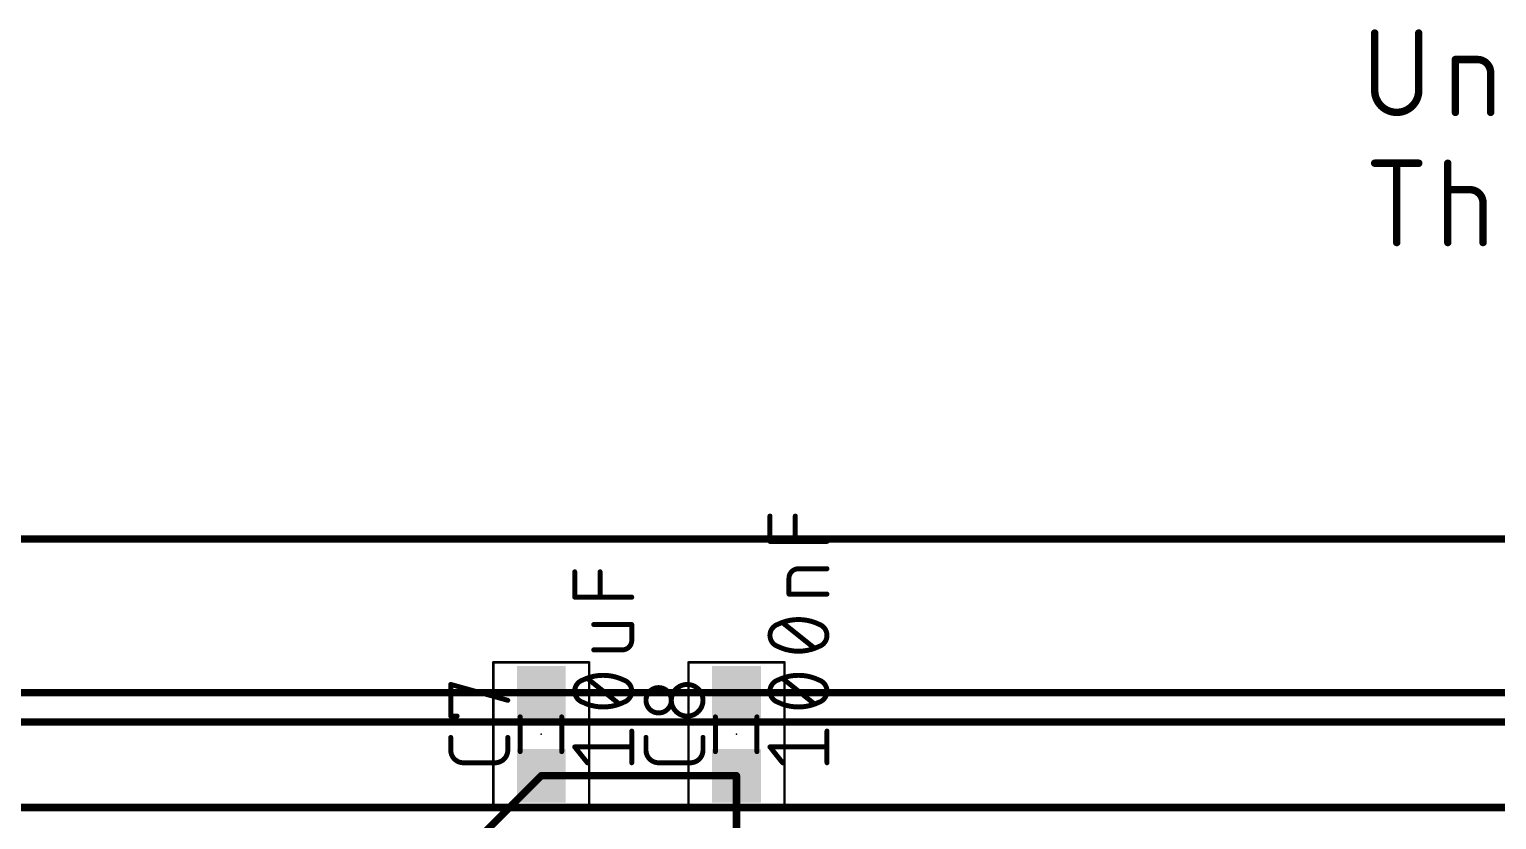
# Model space of a CAD drawing. Extents: x -6 to 135, y -6 to 36.
# Drawn here: x 51.51 to 81.58, y 20.25 to 36.45 of the extents above; entities that cross this region are included whole.
import ezdxf

# ---------------------------------------------------------------- set-up
doc = ezdxf.new("R2010")
doc.units = 0
for name, color, linetype in [('1', 12, 'CONTINUOUS'), ('16', 132, 'CONTINUOUS'), ('20', 31, 'CONTINUOUS'), ('23', 53, 'CONTINUOUS'), ('25', 253, 'CONTINUOUS'), ('27', 253, 'CONTINUOUS'), ('39', 12, 'CONTINUOUS'), ('47', 253, 'CONTINUOUS'), ('51', 253, 'CONTINUOUS')]:
    doc.layers.add(name, color=color, linetype=linetype)

# ---------------------------------------------------------------- blocks, each defined once
blk = doc.blocks.new('RECT')
blk.add_solid([(-0.5, -0.5), (0.5, -0.5), (-0.5, 0.5), (0.5, 0.5)])

msp = doc.modelspace()

# ---------------------------------------------------------------- linework, layer by layer
at = {"layer": '1', "const_width": 0.1524}
for points in [[(121, 26), (30, 26)], [(62, 22.85), (42, 22.85)], [(62, 22.85), (66, 22.85)], [(86, 22.85), (66, 22.85)], [(62, 21.15), (59.925, 19.075)], [(62, 21.15), (66, 21.15)], [(66, 21.15), (66, 17.95)]]:
    msp.add_lwpolyline(points, dxfattribs=at)
at = {"layer": '1', "const_width": 0.0762}
for points in [[(62, 22.8881, 1), (62, 22.8119)], [(62, 22.8119, 1), (62, 22.8881)], [(66, 22.8881, 1), (66, 22.8119)], [(66, 22.8119, 1), (66, 22.8881)], [(62, 21.1881, 1), (62, 21.1119)], [(62.0269, 21.1231, 1), (61.9731, 21.1769)], [(66.0381, 21.15, 1), (65.9619, 21.15)], [(66, 21.1119, 1), (66, 21.1881)]]:
    msp.add_lwpolyline(points, format="xyb", dxfattribs=at)
at = {"layer": '16', "const_width": 0.1524}
for points in [[(121, 26), (30, 26)], [(121, 22.25), (15.5, 22.25)], [(121.6702, 20.5), (18.9746, 20.5)]]:
    msp.add_lwpolyline(points, dxfattribs=at)
at = {"layer": '20'}
msp.add_line((119, 26), (32, 26), dxfattribs=at)
at = {"layer": '23'}
for p in [(62, 22), (66, 22)]:
    msp.add_point(p, dxfattribs=at)
at = {"layer": '25', "const_width": 0.1016}
for points in [[(60.1458, 22.3716), (60.1458, 23.0207)], [(60.1458, 23.0207), (61.3142, 22.6962)], [(60.2756, 22.3716), (60.1458, 22.3716)], [(60.1458, 21.6754), (60.1458, 21.9351)], [(61.3142, 21.9351), (61.3142, 21.6754)], [(64.1458, 21.6754), (64.1458, 21.9351)], [(65.3142, 21.9351), (65.3142, 21.6754)], [(61.0546, 21.4158), (60.4054, 21.4158)], [(65.0546, 21.4158), (64.4054, 21.4158)]]:
    msp.add_lwpolyline(points, dxfattribs=at)
at = {"layer": '25'}
for points, const_width in [([(60.1712, 23.0207, 1), (60.1204, 23.0207)], 0.0508), ([(60.1526, 23.0452, 1), (60.139, 22.9963)], 0.0508), ([(64.4054, 22.9558, 1), (64.4054, 22.4365)], 0.1016), ([(64.4054, 22.4365, 1), (64.4054, 22.9558)], 0.1016), ([(64.4054, 22.9812, 1), (64.4054, 22.9304)], 0.0508), ([(64.4054, 22.9304, 1), (64.4054, 22.9812)], 0.0508), ([(64.9896, 23.0207, 1), (64.9896, 22.3716)], 0.1016), ([(64.9896, 22.3716, 1), (64.9896, 23.0207)], 0.1016), ([(64.9896, 23.0461, 1), (64.9896, 22.9953)], 0.0508), ([(64.9896, 22.9953, 1), (64.9896, 23.0461)], 0.0508), ([(61.3074, 22.6717, 1), (61.321, 22.7206)], 0.0508), ([(60.1458, 22.397, 1), (60.1458, 22.3462)], 0.0508), ([(60.1204, 22.3716, 1), (60.1712, 22.3716)], 0.0508), ([(60.2756, 22.3462, 1), (60.2756, 22.397)], 0.0508), ([(64.4054, 22.4619, 1), (64.4054, 22.4111)], 0.0508), ([(64.4054, 22.4111, 1), (64.4054, 22.4619)], 0.0508), ([(64.9896, 22.397, 1), (64.9896, 22.3462)], 0.0508), ([(64.9896, 22.3462, 1), (64.9896, 22.397)], 0.0508), ([(60.1712, 21.9351, 1), (60.1204, 21.9351)], 0.0508), ([(61.3396, 21.9351, 1), (61.2888, 21.9351)], 0.0508), ([(64.1712, 21.9351, 1), (64.1204, 21.9351)], 0.0508), ([(65.3396, 21.9351, 1), (65.2888, 21.9351)], 0.0508), ([(60.1458, 21.6754, 0.4142), (60.4054, 21.4158)], 0.1016), ([(60.1712, 21.6754, 1), (60.1204, 21.6754)], 0.0508), ([(60.1204, 21.6754, 1), (60.1712, 21.6754)], 0.0508), ([(61.0546, 21.4158, 0.4142), (61.3142, 21.6754)], 0.1016), ([(61.3396, 21.6754, 1), (61.2888, 21.6754)], 0.0508), ([(61.2888, 21.6754, 1), (61.3396, 21.6754)], 0.0508), ([(64.1458, 21.6754, 0.4142), (64.4054, 21.4158)], 0.1016), ([(64.1712, 21.6754, 1), (64.1204, 21.6754)], 0.0508), ([(64.1204, 21.6754, 1), (64.1712, 21.6754)], 0.0508), ([(65.0546, 21.4158, 0.4142), (65.3142, 21.6754)], 0.1016), ([(65.3396, 21.6754, 1), (65.2888, 21.6754)], 0.0508), ([(65.2888, 21.6754, 1), (65.3396, 21.6754)], 0.0508), ([(60.4054, 21.4412, 1), (60.4054, 21.3904)], 0.0508), ([(60.4054, 21.3904, 1), (60.4054, 21.4412)], 0.0508), ([(61.0546, 21.4412, 1), (61.0546, 21.3904)], 0.0508), ([(61.0546, 21.3904, 1), (61.0546, 21.4412)], 0.0508), ([(64.4054, 21.4412, 1), (64.4054, 21.3904)], 0.0508), ([(64.4054, 21.3904, 1), (64.4054, 21.4412)], 0.0508), ([(65.0546, 21.4412, 1), (65.0546, 21.3904)], 0.0508), ([(65.0546, 21.3904, 1), (65.0546, 21.4412)], 0.0508)]:
    msp.add_lwpolyline(points, format="xyb", dxfattribs=dict(at, const_width=const_width))
at = {"layer": '27', "const_width": 0.1016}
for points in [[(66.6858, 25.952), (66.6858, 26.4712)], [(67.2051, 25.952), (67.2051, 26.4712)], [(67.8542, 25.952), (66.6858, 25.952)], [(62.6858, 24.809), (62.6858, 25.3282)], [(63.2051, 24.809), (63.2051, 25.3282)], [(67.27, 25.3909), (67.8542, 25.3909)], [(67.0753, 24.8716), (67.0753, 25.1962)], [(63.8542, 24.809), (62.6858, 24.809)], [(67.8542, 24.8716), (67.0753, 24.8716)], [(63.8542, 24.2479), (63.0753, 24.2479)], [(63.8542, 23.9233), (63.8542, 24.2479)], [(67.5946, 23.7667), (66.9454, 24.286)], [(63.0753, 23.7286), (63.6595, 23.7286)], [(63.5946, 22.6237), (62.9454, 23.143)], [(67.5946, 22.6237), (66.9454, 23.143)], [(63.8542, 21.4158), (63.8542, 22.0649)], [(67.8542, 21.4158), (67.8542, 22.0649)], [(62.9454, 21.4158), (62.6858, 21.7404)], [(62.6858, 21.7404), (63.8542, 21.7404)], [(66.9454, 21.4158), (66.6858, 21.7404)], [(66.6858, 21.7404), (67.8542, 21.7404)]]:
    msp.add_lwpolyline(points, dxfattribs=at)
at = {"layer": '27'}
for points, const_width in [([(66.7112, 26.4712, 1), (66.6604, 26.4712)], 0.0508), ([(67.2305, 26.4712, 1), (67.1797, 26.4712)], 0.0508), ([(66.6858, 25.9774, 1), (66.6858, 25.9265)], 0.0508), ([(66.6604, 25.952, 1), (66.7112, 25.952)], 0.0508), ([(67.1797, 25.952, 1), (67.2305, 25.952)], 0.0508), ([(67.8542, 25.9265, 1), (67.8542, 25.9774)], 0.0508), ([(62.7112, 25.3282, 1), (62.6604, 25.3282)], 0.0508), ([(63.2305, 25.3282, 1), (63.1797, 25.3282)], 0.0508), ([(67.27, 25.3909, 0.4142), (67.0753, 25.1962)], 0.1016), ([(67.27, 25.4163, 1), (67.27, 25.3655)], 0.0508), ([(67.27, 25.3655, 1), (67.27, 25.4163)], 0.0508), ([(67.8542, 25.3655, 1), (67.8542, 25.4163)], 0.0508), ([(67.1007, 25.1962, 1), (67.0499, 25.1962)], 0.0508), ([(67.0499, 25.1962, 1), (67.1007, 25.1962)], 0.0508), ([(62.6858, 24.8344, 1), (62.6858, 24.7836)], 0.0508), ([(62.6604, 24.809, 1), (62.7112, 24.809)], 0.0508), ([(63.1797, 24.809, 1), (63.2305, 24.809)], 0.0508), ([(63.8542, 24.7836, 1), (63.8542, 24.8344)], 0.0508), ([(67.0753, 24.897, 1), (67.0753, 24.8462)], 0.0508), ([(67.0499, 24.8716, 1), (67.1007, 24.8716)], 0.0508), ([(67.8542, 24.8462, 1), (67.8542, 24.897)], 0.0508), ([(67.27, 24.3509, 0.1139), (66.8481, 24.2535)], 0.1016), ([(67.6919, 24.2535, 0.1139), (67.27, 24.3509)], 0.1016), ([(67.27, 24.3763, 1), (67.27, 24.3255)], 0.0508), ([(67.27, 24.3255, 1), (67.27, 24.3763)], 0.0508), ([(63.0753, 24.2733, 1), (63.0753, 24.2225)], 0.0508), ([(63.8796, 24.2479, 1), (63.8288, 24.2479)], 0.0508), ([(63.8542, 24.2225, 1), (63.8542, 24.2733)], 0.0508), ([(66.8481, 24.2535, 0.3205), (66.6858, 24.0263)], 0.1016), ([(66.6858, 24.0263, 0.3205), (66.8481, 23.7992)], 0.1016), ([(66.7112, 24.0263, 1), (66.6604, 24.0263)], 0.0508), ([(66.6604, 24.0263, 1), (66.7112, 24.0263)], 0.0508), ([(66.8369, 24.2764, 1), (66.8592, 24.2307)], 0.0508), ([(66.8563, 24.2295, 1), (66.8398, 24.2776)], 0.0508), ([(66.9613, 24.3058, 1), (66.9296, 24.2662)], 0.0508), ([(67.7002, 24.2776, 1), (67.6837, 24.2295)], 0.0508), ([(67.8542, 24.0263, 0.3205), (67.6919, 24.2535)], 0.1016), ([(67.6919, 23.7992, 0.3205), (67.8542, 24.0263)], 0.1016), ([(67.6808, 24.2307, 1), (67.7031, 24.2764)], 0.0508), ([(67.8796, 24.0263, 1), (67.8288, 24.0263)], 0.0508), ([(67.8288, 24.0263, 1), (67.8796, 24.0263)], 0.0508), ([(63.0753, 23.754, 1), (63.0753, 23.7032)], 0.0508), ([(63.6595, 23.7286, 0.4142), (63.8542, 23.9233)], 0.1016), ([(63.6595, 23.754, 1), (63.6595, 23.7032)], 0.0508), ([(63.6595, 23.7032, 1), (63.6595, 23.754)], 0.0508), ([(63.8796, 23.9233, 1), (63.8288, 23.9233)], 0.0508), ([(63.8288, 23.9233, 1), (63.8796, 23.9233)], 0.0508), ([(66.8592, 23.822, 1), (66.8369, 23.7763)], 0.0508), ([(66.8481, 23.7992, 0.1139), (67.27, 23.7018)], 0.1016), ([(66.8398, 23.7751, 1), (66.8563, 23.8232)], 0.0508), ([(67.27, 23.7018, 0.1139), (67.6919, 23.7992)], 0.1016), ([(67.27, 23.7272, 1), (67.27, 23.6764)], 0.0508), ([(67.27, 23.6764, 1), (67.27, 23.7272)], 0.0508), ([(67.5787, 23.7469, 1), (67.6104, 23.7865)], 0.0508), ([(67.6837, 23.8232, 1), (67.7002, 23.7751)], 0.0508), ([(67.7031, 23.7763, 1), (67.6808, 23.822)], 0.0508), ([(62.8481, 23.1105, 0.3205), (62.6858, 22.8834)], 0.1016), ([(62.8369, 23.1334, 1), (62.8592, 23.0877)], 0.0508), ([(63.27, 23.2079, 0.1139), (62.8481, 23.1105)], 0.1016), ([(62.8563, 23.0865, 1), (62.8398, 23.1346)], 0.0508), ([(62.9613, 23.1628, 1), (62.9296, 23.1232)], 0.0508), ([(63.6919, 23.1105, 0.1139), (63.27, 23.2079)], 0.1016), ([(63.27, 23.2333, 1), (63.27, 23.1825)], 0.0508), ([(63.27, 23.1825, 1), (63.27, 23.2333)], 0.0508), ([(63.7002, 23.1346, 1), (63.6837, 23.0865)], 0.0508), ([(63.8542, 22.8834, 0.3205), (63.6919, 23.1105)], 0.1016), ([(63.6808, 23.0877, 1), (63.7031, 23.1334)], 0.0508), ([(66.8481, 23.1105, 0.3205), (66.6858, 22.8834)], 0.1016), ([(66.8369, 23.1334, 1), (66.8592, 23.0877)], 0.0508), ([(67.27, 23.2079, 0.1139), (66.8481, 23.1105)], 0.1016), ([(66.8563, 23.0865, 1), (66.8398, 23.1346)], 0.0508), ([(66.9613, 23.1628, 1), (66.9296, 23.1232)], 0.0508), ([(67.6919, 23.1105, 0.1139), (67.27, 23.2079)], 0.1016), ([(67.27, 23.2333, 1), (67.27, 23.1825)], 0.0508), ([(67.27, 23.1825, 1), (67.27, 23.2333)], 0.0508), ([(67.7002, 23.1346, 1), (67.6837, 23.0865)], 0.0508), ([(67.8542, 22.8834, 0.3205), (67.6919, 23.1105)], 0.1016), ([(67.6808, 23.0877, 1), (67.7031, 23.1334)], 0.0508), ([(62.6858, 22.8834, 0.3205), (62.8481, 22.6562)], 0.1016), ([(62.7112, 22.8833, 1), (62.6604, 22.8834)], 0.0508), ([(62.6604, 22.8833, 1), (62.7112, 22.8834)], 0.0508), ([(63.6919, 22.6562, 0.3205), (63.8542, 22.8834)], 0.1016), ([(63.8796, 22.8833, 1), (63.8288, 22.8834)], 0.0508), ([(63.8288, 22.8833, 1), (63.8796, 22.8834)], 0.0508), ([(66.6858, 22.8834, 0.3205), (66.8481, 22.6562)], 0.1016), ([(66.7112, 22.8833, 1), (66.6604, 22.8834)], 0.0508), ([(66.6604, 22.8833, 1), (66.7112, 22.8834)], 0.0508), ([(67.6919, 22.6562, 0.3205), (67.8542, 22.8834)], 0.1016), ([(67.8796, 22.8833, 1), (67.8288, 22.8834)], 0.0508), ([(67.8288, 22.8833, 1), (67.8796, 22.8834)], 0.0508), ([(62.8592, 22.679, 1), (62.8369, 22.6333)], 0.0508), ([(62.8481, 22.6562, 0.1139), (63.27, 22.5588)], 0.1016), ([(62.8398, 22.6321, 1), (62.8563, 22.6802)], 0.0508), ([(63.27, 22.5588, 0.1139), (63.6919, 22.6562)], 0.1016), ([(63.27, 22.5842, 1), (63.27, 22.5334)], 0.0508), ([(63.27, 22.5334, 1), (63.27, 22.5842)], 0.0508), ([(63.5787, 22.6039, 1), (63.6104, 22.6435)], 0.0508), ([(63.6837, 22.6802, 1), (63.7002, 22.6321)], 0.0508), ([(63.7031, 22.6333, 1), (63.6808, 22.679)], 0.0508), ([(66.8592, 22.679, 1), (66.8369, 22.6333)], 0.0508), ([(66.8481, 22.6562, 0.1139), (67.27, 22.5588)], 0.1016), ([(66.8398, 22.6321, 1), (66.8563, 22.6802)], 0.0508), ([(67.27, 22.5588, 0.1139), (67.6919, 22.6562)], 0.1016), ([(67.27, 22.5842, 1), (67.27, 22.5334)], 0.0508), ([(67.27, 22.5334, 1), (67.27, 22.5842)], 0.0508), ([(67.5787, 22.6039, 1), (67.6104, 22.6435)], 0.0508), ([(67.6837, 22.6802, 1), (67.7002, 22.6321)], 0.0508), ([(67.7031, 22.6333, 1), (67.6808, 22.679)], 0.0508), ([(63.8796, 22.0649, 1), (63.8288, 22.0649)], 0.0508), ([(67.8796, 22.0649, 1), (67.8288, 22.0649)], 0.0508), ([(62.6858, 21.7658, 1), (62.6858, 21.715)], 0.0508), ([(62.7056, 21.7562, 1), (62.666, 21.7245)], 0.0508), ([(63.8542, 21.715, 1), (63.8542, 21.7658)], 0.0508), ([(66.6858, 21.7658, 1), (66.6858, 21.715)], 0.0508), ([(66.7056, 21.7562, 1), (66.666, 21.7245)], 0.0508), ([(67.8542, 21.715, 1), (67.8542, 21.7658)], 0.0508), ([(62.9256, 21.3999, 1), (62.9653, 21.4317)], 0.0508), ([(63.8288, 21.4158, 1), (63.8796, 21.4158)], 0.0508), ([(66.9256, 21.3999, 1), (66.9653, 21.4317)], 0.0508), ([(67.8288, 21.4158, 1), (67.8796, 21.4158)], 0.0508)]:
    msp.add_lwpolyline(points, format="xyb", dxfattribs=dict(at, const_width=const_width))
at = {"layer": '39', "const_width": 0.0508}
for points in [[(61.017, 20.527), (61.017, 23.473)], [(61.017, 23.473), (62.983, 23.473)], [(62.983, 23.473), (62.983, 20.527)], [(65.017, 20.527), (65.017, 23.473)], [(65.017, 23.473), (66.983, 23.473)], [(66.983, 23.473), (66.983, 20.527)], [(62.983, 20.527), (61.017, 20.527)], [(66.983, 20.527), (65.017, 20.527)]]:
    msp.add_lwpolyline(points, dxfattribs=at)
at = {"layer": '39', "const_width": 0.0254}
for points in [[(61.0297, 23.473, 1), (61.0043, 23.473)], [(61.017, 23.4857, 1), (61.017, 23.4603)], [(62.9957, 23.473, 1), (62.9703, 23.473)], [(62.983, 23.4603, 1), (62.983, 23.4857)], [(65.0297, 23.473, 1), (65.0043, 23.473)], [(65.017, 23.4857, 1), (65.017, 23.4603)], [(66.9957, 23.473, 1), (66.9703, 23.473)], [(66.983, 23.4603, 1), (66.983, 23.4857)], [(61.017, 20.5397, 1), (61.017, 20.5143)], [(61.0043, 20.527, 1), (61.0297, 20.527)], [(62.9703, 20.527, 1), (62.9957, 20.527)], [(62.983, 20.5143, 1), (62.983, 20.5397)], [(65.017, 20.5397, 1), (65.017, 20.5143)], [(65.0043, 20.527, 1), (65.0297, 20.527)], [(66.9703, 20.527, 1), (66.9957, 20.527)], [(66.983, 20.5143, 1), (66.983, 20.5397)]]:
    msp.add_lwpolyline(points, format="xyb", dxfattribs=at)
at = {"layer": '47', "const_width": 0.1524}
for points in [[(79.0762, 36.3688), (79.0762, 35.1948)], [(79.9793, 35.1948), (79.9793, 36.3688)], [(80.7296, 34.7432), (80.7296, 35.8269)], [(80.7296, 35.8269), (81.1812, 35.8269)], [(81.4521, 35.556), (81.4521, 34.7432)], [(79.0762, 33.7018), (79.9793, 33.7018)], [(79.5278, 32.0762), (79.5278, 33.7018)], [(80.5733, 32.0762), (80.5733, 33.7018)], [(80.5733, 33.1599), (81.0249, 33.1599)], [(81.2958, 32.889), (81.2958, 32.0762)]]:
    msp.add_lwpolyline(points, dxfattribs=at)
at = {"layer": '47'}
for points, const_width in [([(79.1143, 36.3688, 1), (79.0381, 36.3688)], 0.0762), ([(80.0174, 36.3688, 1), (79.9412, 36.3688)], 0.0762), ([(80.7677, 35.8269, 1), (80.6915, 35.8269)], 0.0762), ([(80.7296, 35.865, 1), (80.7296, 35.7888)], 0.0762), ([(81.4521, 35.556, 0.4142), (81.1812, 35.8269)], 0.1524), ([(81.1812, 35.865, 1), (81.1812, 35.7888)], 0.0762), ([(81.1812, 35.7888, 1), (81.1812, 35.865)], 0.0762), ([(81.4902, 35.556, 1), (81.414, 35.556)], 0.0762), ([(81.414, 35.556, 1), (81.4902, 35.556)], 0.0762), ([(79.0762, 35.1948, 1), (79.9793, 35.1948)], 0.1524), ([(79.1143, 35.1948, 1), (79.0381, 35.1948)], 0.0762), ([(79.0381, 35.1948, 1), (79.1143, 35.1948)], 0.0762), ([(80.0174, 35.1948, 1), (79.9412, 35.1948)], 0.0762), ([(79.9412, 35.1948, 1), (80.0174, 35.1948)], 0.0762), ([(80.6915, 34.7432, 1), (80.7677, 34.7432)], 0.0762), ([(81.414, 34.7432, 1), (81.4902, 34.7432)], 0.0762), ([(79.0762, 33.7399, 1), (79.0762, 33.6637)], 0.0762), ([(79.5659, 33.7018, 1), (79.4897, 33.7018)], 0.0762), ([(79.9793, 33.6637, 1), (79.9793, 33.7399)], 0.0762), ([(80.6114, 33.7018, 1), (80.5352, 33.7018)], 0.0762), ([(80.5733, 33.198, 1), (80.5733, 33.1218)], 0.0762), ([(81.2958, 32.889, 0.4142), (81.0249, 33.1599)], 0.1524), ([(81.0249, 33.198, 1), (81.0249, 33.1218)], 0.0762), ([(81.0249, 33.1218, 1), (81.0249, 33.198)], 0.0762), ([(81.3339, 32.889, 1), (81.2577, 32.889)], 0.0762), ([(81.2577, 32.889, 1), (81.3339, 32.889)], 0.0762), ([(79.4897, 32.0762, 1), (79.5659, 32.0762)], 0.0762), ([(80.5352, 32.0762, 1), (80.6114, 32.0762)], 0.0762), ([(81.2577, 32.0762, 1), (81.3339, 32.0762)], 0.0762)]:
    msp.add_lwpolyline(points, format="xyb", dxfattribs=dict(at, const_width=const_width))
at = {"layer": '51', "const_width": 0.1016}
for points in [[(61.568, 21.644), (61.568, 22.356)], [(62.419, 21.644), (62.419, 22.356)], [(65.568, 21.644), (65.568, 22.356)], [(66.419, 21.644), (66.419, 22.356)]]:
    msp.add_lwpolyline(points, dxfattribs=at)
at = {"layer": '51', "const_width": 0.0508}
for points in [[(61.5934, 22.356, 1), (61.5426, 22.356)], [(62.4444, 22.356, 1), (62.3936, 22.356)], [(65.5934, 22.356, 1), (65.5426, 22.356)], [(66.4444, 22.356, 1), (66.3936, 22.356)], [(61.5426, 21.644, 1), (61.5934, 21.644)], [(62.3936, 21.644, 1), (62.4444, 21.644)], [(65.5426, 21.644, 1), (65.5934, 21.644)], [(66.3936, 21.644, 1), (66.4444, 21.644)]]:
    msp.add_lwpolyline(points, format="xyb", dxfattribs=at)

# ---------------------------------------------------------------- block references
at = {"layer": '1', "xscale": 1.1, "rotation": 90}
for p in [(62, 22.85), (66, 22.85), (62, 21.15), (66, 21.15)]:
    msp.add_blockref('RECT', p, dxfattribs=at)
at = {"layer": '51', "xscale": 0.5001, "yscale": 0.95, "rotation": 90}
for p in [(61.9949, 22.5802), (65.9949, 22.5802), (61.9949, 21.4119), (65.9949, 21.4119)]:
    msp.add_blockref('RECT', p, dxfattribs=at)

doc.saveas('drawing.dxf')
